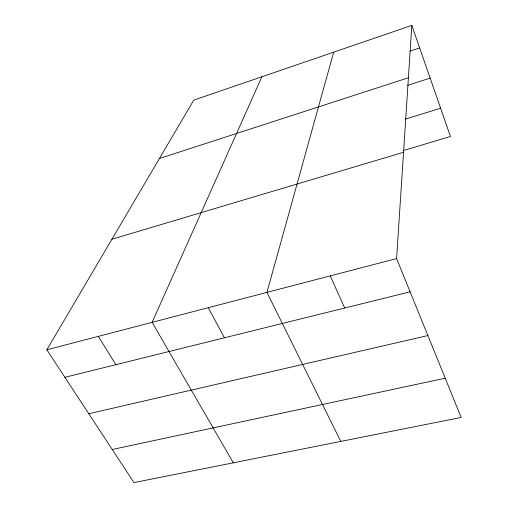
<?xml version="1.0" encoding="UTF-8"?>
<svg xmlns="http://www.w3.org/2000/svg" width="508" height="508" viewBox="0 0 508 508"><rect width="100%" height="100%" fill="white"/><g stroke="black" fill="none" stroke-linecap="round" stroke-linejoin="round"><path stroke-width="0.76" d="M396.602 258.578L411.823 25.4L193.802 100.101L46.838 349.796L133.953 482.6L461.162 417.443L396.602 258.578L46.838 349.796M333.68 52.172L266.941 292.398L340.792 441.408M261.899 76.765L152.133 322.339L233.299 462.813M410.013 51.111L419.646 47.898M159.429 158.509L408.407 77.756M407.778 85.3L430.149 78.099M405.333 119.139L440.614 108.204M403.606 150.482L450.444 136.487L411.823 25.4M111.906 239.243L403.543 152.279M64.884 377.311L410.108 291.814M88.786 413.741L427.888 335.559M112.243 449.504L445.218 378.212M98.374 336.36L115.862 364.687M208.267 307.696L224.434 337.795M330.225 275.888L344.729 308.007"/></g></svg>
